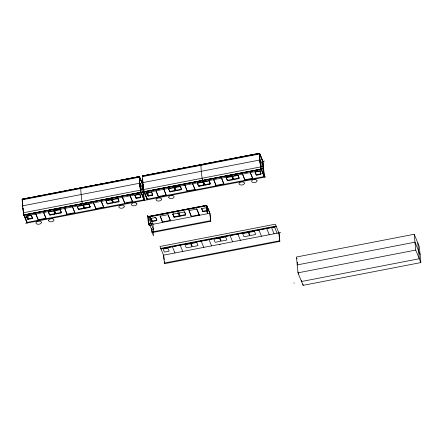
<?xml version="1.0" encoding="UTF-8"?>
<svg xmlns="http://www.w3.org/2000/svg" width="443" height="443" viewBox="0 0 443 443"><rect width="100%" height="100%" fill="white"/><g stroke="black" fill="none" stroke-linecap="round" stroke-linejoin="round"><path stroke-width="0.66" d="M259.454 153.638A2.459 0.343 79.1 0 0 259.46 153.998L142.308 176.635A2.459 0.343 79.1 0 1 142.308 176.275L142.314 176.181A2.459 0.343 79.1 0 1 142.48 175.921L259.67 153.317A2.459 0.343 79.1 0 0 259.465 153.544L259.399 153.649A2.459 0.343 79.1 0 0 259.399 154.009L259.443 154.934A36.553 5.122 79.1 0 0 260.451 165.721M259.676 153.793L262.738 161.269L259.676 153.793L259.626 155.288A36.016 5.05 79.1 0 0 260.622 165.92L261.06 168.6L264.128 176.07L260.711 167.509M259.642 153.81L259.465 154.391M22.371 199.649L22.322 201.144A36.016 5.05 79.1 0 0 22.377 202.086M139.401 177.034L142.585 184.482L139.523 177.012L139.351 178.529A36.016 5.05 79.1 0 0 139.628 182.472M150.526 218.504L150.548 218.499A0.62 0.349 -5.4 0 0 150.138 218.936L151.152 221.406A0.62 0.349 -5.4 0 0 151.811 221.633L151.833 221.627M139.523 177.012L139.473 178.507A36.016 5.05 79.1 0 0 140.47 189.139L140.907 191.819L143.975 199.289L140.653 191.232M22.322 199.14L139.517 176.535L22.322 199.14A2.459 0.343 79.1 0 0 22.156 199.4M142.48 175.921L259.62 153.234M23.064 199.129L31.154 197.561M42.622 195.346L34.526 196.908L35.883 196.703M45.994 194.693L54.09 193.131M55.436 192.871L65.553 190.916M66.904 190.656L72.298 189.61M73.643 189.299L76.971 188.707M84.951 187.167L92.997 185.611M94.342 185.351L104.465 183.396M111.21 182.095L105.811 183.136L109.188 182.533M112.555 181.835L122.672 179.88M124.023 179.62L134.14 177.66M135.492 177.399L139.539 176.619L142.784 184.576L144.268 200.397L140.979 192.456M147.934 174.996L142.546 176.087L145.919 175.439M149.285 174.736L159.402 172.781M160.754 172.521L164.126 171.867M165.472 171.607L175.594 169.652M176.94 169.392L187.057 167.437M198.458 165.233L190.429 166.784L191.786 166.574M199.787 164.979L201.116 164.718L199.793 165.029M201.781 164.591L203.11 164.336M204.439 164.076L207.761 163.434M208.426 163.306L214.501 162.132M217.873 161.485L225.963 159.917M237.431 157.702L227.314 159.657L230.692 159.059M255.644 154.186L238.783 157.442L242.16 156.839M23.064 199.178L24.415 198.918M25.766 198.658L29.138 198.004M37.229 196.437L40.601 195.789M46 194.748L47.346 194.483M48.697 194.222L52.069 193.574M55.441 192.921L58.814 192.268M60.165 192.007L63.537 191.359M66.91 190.706L70.282 190.053M73.654 189.399L74.983 189.144M84.956 187.217L86.285 186.963M90.976 186.054L88.268 186.475M94.348 185.401L97.72 184.753M99.071 184.493L102.444 183.839M112.561 181.885L113.912 181.624M115.258 181.364L120.657 180.318M124.029 179.67L125.375 179.409M126.726 179.149L132.125 178.103M135.497 177.455L136.843 177.189M138.194 176.929L139.539 176.668M149.291 174.786L150.642 174.525M151.988 174.265L157.387 173.224M160.759 172.571L162.105 172.31M165.477 171.657L168.849 171.009M170.201 170.743L173.573 170.095M176.945 169.442L180.318 168.789M181.669 168.528L185.041 167.88M193.796 166.153L196.465 165.671M204.444 164.131L207.767 163.489M209.107 163.229L212.479 162.575M217.878 161.534L219.224 161.274M220.575 161.014L223.948 160.36M232.043 158.799L235.416 158.145M243.506 156.578L246.878 155.93M248.23 155.67L253.623 154.624M258.347 153.715L256.995 153.976L259.692 153.4L262.937 161.357L264.421 177.178L261.132 169.243L143.981 191.88L147.27 199.815L147.148 198.497M22.571 205.851L139.722 183.214L140.575 185.606M142.724 182.632L259.875 159.995L259.875 160.311A36.016 5.05 79.1 0 0 260.096 162.498M22.693 206.139L22.809 206.117A36.016 5.05 79.1 0 1 22.56 203.032M262.937 161.357L264.443 161.069M143.061 189.554L141.378 189.881L140.603 187.987M261.531 166.662L263.214 166.335M139.346 178.141A36.553 5.122 79.1 0 0 140.359 188.928L140.514 190.136L23.368 212.773A2.459 0.343 79.1 0 0 23.446 213.316L23.479 213.504A2.459 0.343 79.1 0 0 23.806 214.96L140.957 192.323A2.459 0.343 79.1 0 1 140.63 190.867M143.958 191.741L261.11 169.104L143.958 191.741A2.459 0.343 79.1 0 1 143.632 190.291L143.659 190.091A2.459 0.343 79.1 0 1 143.521 189.554L260.672 166.917M26.824 221.926L23.756 214.456L23.44 211.748M140.625 191.105L140.625 190.335M143.748 190.501L143.593 188.535A36.016 5.05 79.1 0 1 143.449 187.367M23.756 214.456L26.685 221.284M143.803 190.756L146.843 198.065M23.806 214.96L140.957 192.323M142.159 192.101L143.277 191.885L143.526 192.489M262.311 168.888L263.435 168.672L263.679 169.27M144.03 191.963L261.176 169.27M24.326 216.228L141.478 193.591M144.479 193.01L261.63 170.372M31.425 215.68A0.62 0.349 -5.4 0 0 30.689 215.464L27.084 216.156A0.62 0.349 -5.4 0 0 26.619 216.61L27.632 219.075A0.62 0.349 -5.4 0 0 28.369 219.296L31.974 218.598A0.62 0.349 -5.4 0 0 32.439 218.15L31.381 215.171L32.439 218.15M48.486 212.38A0.62 0.349 -5.4 0 1 48.952 211.931L53.398 211.073A0.62 0.349 -5.4 0 1 54.135 211.289L55.148 213.759A0.62 0.349 -5.4 0 1 54.683 214.213L50.236 215.071A0.62 0.349 -5.4 0 1 49.5 214.849L48.442 211.876L49.5 214.849M83.915 205.175L88.362 204.317A0.62 0.349 -5.4 0 1 89.098 204.533L90.112 207.003A0.62 0.349 -5.4 0 1 89.647 207.451L85.206 208.315A0.62 0.349 -5.4 0 1 84.463 208.094L83.456 205.624A0.62 0.349 -5.4 0 1 83.915 205.175L83.871 204.672M106.165 201.238A0.62 0.349 -5.4 0 1 106.625 200.79L111.071 199.931A0.62 0.349 -5.4 0 1 111.808 200.147L112.821 202.617A0.62 0.349 -5.4 0 1 112.356 203.066L107.915 203.924A0.62 0.349 -5.4 0 1 107.173 203.708L106.115 200.729A0.62 0.349 -5.4 0 1 106.193 200.463M139.805 194.737A0.62 0.349 -5.4 0 0 139.069 194.521L135.464 195.213A0.62 0.349 -5.4 0 0 134.999 195.668L136.012 198.137A0.62 0.349 -5.4 0 0 136.749 198.353L140.353 197.656A0.62 0.349 -5.4 0 0 140.819 197.207L139.755 194.228L140.819 197.207M175.234 187.533L179.681 186.669A0.62 0.349 -5.4 0 1 180.417 186.891L181.431 189.36A0.62 0.349 -5.4 0 1 180.965 189.809L176.519 190.667A0.62 0.349 -5.4 0 1 175.782 190.451L174.769 187.982A0.62 0.349 -5.4 0 1 175.234 187.533L175.184 187.024M197.478 183.59A0.62 0.349 -5.4 0 1 197.943 183.142L202.39 182.283A0.62 0.349 -5.4 0 1 203.127 182.499L204.14 184.969A0.62 0.349 -5.4 0 1 203.675 185.418L199.228 186.281A0.62 0.349 -5.4 0 1 198.492 186.06L197.434 183.086L198.492 186.06M232.442 176.835A0.62 0.349 -5.4 0 1 232.907 176.386L237.354 175.528A0.62 0.349 -5.4 0 1 238.09 175.744L239.104 178.213A0.62 0.349 -5.4 0 1 238.639 178.662L234.192 179.52A0.62 0.349 -5.4 0 1 233.455 179.304L232.398 176.331A0.62 0.349 -5.4 0 1 232.437 176.104M255.151 172.449A0.62 0.349 -5.4 0 1 255.617 172L259.221 171.303A0.62 0.349 -5.4 0 1 259.958 171.519L260.971 173.988A0.62 0.349 -5.4 0 1 260.506 174.437L256.901 175.135A0.62 0.349 -5.4 0 1 256.165 174.919L255.107 171.939A0.62 0.349 -5.4 0 1 255.185 171.674M142.463 184.509L142.939 189.576L140.353 183.275L140.791 187.937L143.499 194.222M262.621 161.291L263.098 166.358L260.506 160.056L260.944 164.718L263.651 171.004M26.569 215.962A0.62 0.349 -5.4 0 0 26.574 216.101L27.588 218.571A0.62 0.349 -5.4 0 0 28.324 218.787L31.929 218.089A0.62 0.349 -5.4 0 0 32.389 217.64M49.455 214.346A0.62 0.349 -5.4 0 0 50.192 214.562L54.639 213.703A0.62 0.349 -5.4 0 0 55.098 213.255L54.09 210.785A0.62 0.349 -5.4 0 0 53.941 210.635M55.58 213.161A0.62 0.349 -5.4 0 0 56.316 213.376L60.763 212.518A0.62 0.349 -5.4 0 0 61.228 212.07L60.215 209.6L61.278 212.574A0.62 0.349 -5.4 0 1 60.813 213.028L56.366 213.886A0.62 0.349 -5.4 0 1 55.63 213.67L54.567 210.691L55.63 213.67M77.276 206.305L78.289 208.775A0.62 0.349 -5.4 0 0 79.026 208.991L83.472 208.132A0.62 0.349 -5.4 0 0 83.937 207.678L82.924 205.214L83.987 208.188A0.62 0.349 -5.4 0 1 83.522 208.636L79.076 209.495A0.62 0.349 -5.4 0 1 78.339 209.279L77.326 206.809A0.62 0.349 -5.4 0 1 77.791 206.36L82.237 205.502A0.62 0.349 -5.4 0 1 82.974 205.718M83.406 205.12L84.419 207.59A0.62 0.349 -5.4 0 0 85.156 207.806L89.602 206.947A0.62 0.349 -5.4 0 0 90.067 206.499L89.054 204.029L89.098 204.533M106.115 200.729L107.128 203.199A0.62 0.349 -5.4 0 0 107.865 203.42L112.312 202.556A0.62 0.349 -5.4 0 0 112.777 202.108L112.013 200.258M113.253 202.014A0.62 0.349 -5.4 0 0 113.995 202.235L118.436 201.377A0.62 0.349 -5.4 0 0 118.901 200.923L117.888 198.453L118.951 201.432A0.62 0.349 -5.4 0 1 118.486 201.881L114.039 202.739A0.62 0.349 -5.4 0 1 113.303 202.523L112.245 199.549L113.303 202.523M134.999 195.668L134.954 195.158L135.962 197.628A0.62 0.349 -5.4 0 0 136.704 197.844L140.309 197.146A0.62 0.349 -5.4 0 0 140.769 196.698M147.74 195.352A0.62 0.349 -5.4 0 0 148.477 195.568L152.082 194.876A0.62 0.349 -5.4 0 0 152.547 194.422L151.534 191.952L152.591 194.931A0.62 0.349 -5.4 0 1 152.132 195.38L148.527 196.077A0.62 0.349 -5.4 0 1 147.785 195.861L146.727 192.882L147.785 195.861M168.606 188.474A0.62 0.349 -5.4 0 0 168.595 188.657L169.608 191.127A0.62 0.349 -5.4 0 0 170.345 191.343L174.791 190.484A0.62 0.349 -5.4 0 0 175.212 190.263M174.725 187.472L175.738 189.942A0.62 0.349 -5.4 0 0 176.475 190.158L180.921 189.299A0.62 0.349 -5.4 0 0 181.381 188.851L180.367 186.381A0.62 0.349 -5.4 0 0 180.273 186.265M198.447 185.556A0.62 0.349 -5.4 0 0 199.184 185.772L203.63 184.914A0.62 0.349 -5.4 0 0 204.107 184.509M209.207 180.81L210.27 183.784A0.62 0.349 -5.4 0 1 209.805 184.238L205.358 185.096A0.62 0.349 -5.4 0 1 204.622 184.875L203.559 181.901L204.572 184.371A0.62 0.349 -5.4 0 0 205.308 184.587L209.755 183.729A0.62 0.349 -5.4 0 0 210.209 183.463M227.281 179.98A0.62 0.349 -5.4 0 0 228.018 180.201L232.464 179.343A0.62 0.349 -5.4 0 0 232.929 178.889L231.916 176.419L232.974 179.398A0.62 0.349 -5.4 0 1 232.514 179.847L228.067 180.705A0.62 0.349 -5.4 0 1 227.331 180.489L226.268 177.516L227.331 180.489M232.398 176.331L233.411 178.8A0.62 0.349 -5.4 0 0 234.148 179.016L238.594 178.158A0.62 0.349 -5.4 0 0 239.065 177.842M255.107 171.939L256.12 174.409A0.62 0.349 -5.4 0 0 256.857 174.625L260.462 173.933A0.62 0.349 -5.4 0 0 260.927 173.479L259.914 171.015L259.958 171.519M168.595 188.657L169.652 191.636A0.62 0.349 -5.4 0 0 170.394 191.852L174.841 190.994A0.62 0.349 -5.4 0 0 175.301 190.54L174.498 188.186M38.236 219.722L38.286 220.226L35.695 213.515L38.236 219.722L46.05 218.211L46.094 218.72L43.552 212.513M67.076 214.152L67.12 214.656L64.528 207.944L67.076 214.152L74.884 212.64L74.933 213.149L72.342 206.432L74.629 212.02M93.368 202.373L95.909 208.575L103.723 207.069L103.767 207.573L101.225 201.371M124.749 203.005L124.799 203.514L122.202 196.797L124.749 203.005L132.557 201.499L132.607 202.002L130.059 195.795M143.914 191.238L147.098 198.685M156.102 190.916L158.389 196.504L166.203 194.998L166.247 195.501L163.655 188.79L166.203 194.998M187.228 190.933L187.278 191.437L184.681 184.725L187.228 190.933L195.036 189.421L195.086 189.931L192.539 183.723M216.068 185.362L216.112 185.866L213.52 179.155L216.068 185.362L223.876 183.851L223.925 184.36L221.328 177.643L223.876 183.851M242.36 173.584L244.901 179.786L252.715 178.28L252.759 178.784L250.217 172.582M25.616 223.327L265.922 176.89M149.341 225.697L149.119 223.361L150.803 223.039L151.019 225.371L149.341 225.697L148.366 223.327L147.624 215.414L148.117 216.616L206.737 205.331M206.067 205.463L148.123 216.549M150.21 216.394L155.604 215.298M156.955 215.088L160.322 214.39M161.678 214.179L167.066 213.083M168.423 212.873L171.79 212.169M173.147 211.964L178.535 210.868M179.891 210.658L190.003 208.653M191.354 208.443L199.439 206.776M200.109 206.698L206.765 205.463L210.004 213.371L210.746 221.284L152.171 232.603L151.927 229.967M148.167 217.125L206.743 205.807L209.805 213.277L210.746 221.284M148.638 217.884L150.653 217.496M156.8 220.309L155.786 217.845A0.62 0.349 -5.4 0 0 155.05 217.624L151.445 218.321A0.62 0.349 -5.4 0 0 150.98 218.77L151.993 221.24A0.62 0.349 -5.4 0 0 152.73 221.456L156.335 220.764A0.62 0.349 -5.4 0 0 156.8 220.309L156.756 219.806A0.62 0.349 -5.4 0 1 156.29 220.254L152.685 220.952A0.62 0.349 -5.4 0 1 151.949 220.736L150.936 218.266L150.98 218.77M172.848 214.545A0.62 0.349 -5.4 0 1 173.313 214.096L177.759 213.238A0.62 0.349 -5.4 0 1 178.496 213.454L179.509 215.924A0.62 0.349 -5.4 0 1 179.044 216.372L174.603 217.231A0.62 0.349 -5.4 0 1 173.861 217.015L172.803 214.041L173.861 217.015M173.817 216.505A0.62 0.349 -5.4 0 0 174.553 216.727L179 215.868A0.62 0.349 -5.4 0 0 179.465 215.414L178.451 212.95L178.496 213.454M179.941 215.326A0.62 0.349 -5.4 0 0 180.683 215.542L185.124 214.683A0.62 0.349 -5.4 0 0 185.589 214.235L184.576 211.765L185.639 214.739A0.62 0.349 -5.4 0 1 185.174 215.187L180.727 216.051A0.62 0.349 -5.4 0 1 179.991 215.83L178.928 212.856L179.991 215.83M208.299 209.844L208.348 210.353A0.62 0.349 -5.4 0 1 207.883 210.802L203.437 211.66A0.62 0.349 -5.4 0 1 202.7 211.444L201.637 208.465L202.65 210.934A0.62 0.349 -5.4 0 0 203.392 211.156L207.833 210.292A0.62 0.349 -5.4 0 0 208.299 209.844L207.285 207.374A0.62 0.349 -5.4 0 0 207.08 207.197M153.2 223.704L151.185 224.092L148.184 216.732M162.598 221.888L170.411 220.376L170.455 220.885L167.914 214.678L160.1 216.184L162.647 222.392L160.056 215.68M191.437 216.311L199.245 214.805L199.295 215.309L196.747 209.107L188.939 210.613L191.481 216.821L188.89 210.109M149.85 216.799L152.913 224.274L209.805 213.277M151.589 228.427L151.927 231.999L210.503 220.68M160.748 248.385L276.094 226.091M160.925 248.816L276.271 226.528M160.981 248.949L276.327 226.661M280.635 232.525L163.528 255.157L164.514 263.668L279.86 241.38L279.118 233.467L275.313 224.191L159.967 246.48L163.772 255.755M164.264 263.064L279.616 240.776L279.86 241.38M414.238 234.258L296.483 257.012L297.967 272.833L303.101 285.342L420.85 262.588L419.366 246.773L414.238 234.258L415.717 250.079L420.85 262.588M297.225 264.92L414.98 242.171L420.108 254.681M297.967 272.833L415.717 250.079M27.405 218.964L26.392 216.455M259.875 160.311L260.728 162.387M274.527 227.01L277.069 233.212M250.422 172.692L252.715 178.28M271.52 227.591L274.067 233.793M266.481 227.951L269.261 234.724M242.404 174.088L244.951 180.295L244.901 179.786M238.295 175.854L239.104 178.213M258.673 229.457L261.453 236.235M237.647 233.522L240.422 240.294M209.461 181.425L210.22 183.28M229.834 235.034L232.614 241.806M202.933 181.84A0.62 0.349 -5.4 0 1 203.077 181.995L204.14 184.969M207.285 207.374L208.348 210.353M219.756 244.292L220.005 244.89M192.749 183.839L195.036 189.421M196.703 208.598L199.245 214.805M208.808 239.093L211.588 245.871M201 240.604L203.774 247.377M174.243 187.566L175.301 190.54M168.119 214.789L170.411 220.376M179.974 244.669L182.749 251.441M155.892 190.806L158.439 197.013L158.389 196.504M172.161 246.175L174.941 252.947M146.805 193.862L147.574 195.74M155.991 217.95L156.501 219.185M150.803 223.039L153.389 229.341L151.705 229.668L149.119 223.361M151.927 231.999L153.499 235.837L153.128 231.883M130.015 195.291L132.557 201.499M101.43 201.482L103.723 207.069M93.412 202.877L95.959 209.085L95.909 208.575M43.757 212.629L46.05 218.211M22.327 199.073L22.366 199.173A2.459 0.343 79.1 0 0 22.216 199.389L22.15 199.494A2.459 0.343 79.1 0 0 22.156 199.854L139.307 177.217A2.459 0.343 79.1 0 1 139.301 176.857L139.307 176.763A2.459 0.343 79.1 0 1 139.473 176.502L139.467 176.452M27.117 223.034L23.828 215.093L141.024 192.489L23.872 215.126M144.03 191.215L143.92 190.734M23.695 213.57L23.595 212.95M140.569 190.883L140.597 190.678A2.459 0.343 79.1 0 1 140.514 190.136M143.632 189.754L143.421 188.336A36.553 5.122 79.1 0 1 142.413 177.549L142.369 176.624A2.459 0.343 79.1 0 1 142.369 176.264L142.375 176.17A2.459 0.343 79.1 0 1 142.535 175.91M143.36 188.347L143.521 189.554M140.503 190.357L140.298 188.939A36.553 5.122 79.1 0 1 139.29 178.152L139.246 177.228A2.459 0.343 79.1 0 1 139.24 176.868L139.246 176.774A2.459 0.343 79.1 0 1 139.412 176.513M23.473 212.972L23.269 211.555A36.553 5.122 79.1 0 1 22.261 200.762M23.208 211.566L23.368 212.773A2.459 0.343 79.1 0 0 23.507 213.304L23.54 213.493A2.459 0.343 79.1 0 0 23.867 214.949M417.793 242.936L419.277 258.756L301.528 281.51L301.395 280.131M302.973 284.024L303.101 285.342M296.971 258.164L297.026 258.718M297.347 262.167L297.474 263.485M298.277 272.057L298.46 274.034M294.019 282.789L294.063 283.293M278.874 232.868L279.616 240.776M262.693 160.759L264.178 176.58L147.026 199.217L146.976 198.708M263.53 171.026L264.006 176.098M260.927 173.479L260.971 173.988M260.462 173.933L260.506 174.437M256.857 174.625L256.901 175.135M256.12 174.409L256.165 174.919M255.572 171.491L255.617 172M238.594 178.158L238.639 178.662M238.046 175.24L238.09 175.744M237.304 175.018L237.354 175.528M234.148 179.016L234.192 179.52M233.411 178.8L233.455 179.304M232.863 175.882L232.907 176.386M232.929 178.889L232.974 179.398M232.464 179.343L232.514 179.847M228.018 180.201L228.067 180.705M209.755 183.729L209.805 184.238M207.833 210.292L207.883 210.802M205.308 184.587L205.358 185.096M206.687 205.247L207.435 213.21L206.942 212.009A36.553 5.122 79.1 0 1 206.571 206.936L206.527 206.012A2.459 0.343 79.1 0 1 206.521 205.652L206.527 205.558A2.459 0.343 79.1 0 1 206.693 205.297M204.572 184.371L204.622 184.875M203.63 184.914L203.675 185.418M203.077 181.995L203.127 182.499M201.1 165.112L201.1 164.635A2.459 0.343 79.1 0 0 200.889 164.862L200.884 164.957A2.459 0.343 79.1 0 0 200.884 165.317L200.928 166.241A36.553 5.122 79.1 0 0 201.936 177.028L202.097 178.236A2.459 0.343 79.1 0 0 202.174 178.784L202.207 178.972A2.459 0.343 79.1 0 0 202.534 180.423L202.484 179.919M202.34 181.774L202.39 182.283M203.392 211.156L203.437 211.66M202.65 210.934L202.7 211.444M199.184 185.772L199.228 186.281M197.894 182.638L197.943 183.142M185.589 214.235L185.639 214.739M185.124 214.683L185.174 215.187M181.381 188.851L181.431 189.36M180.921 189.299L180.965 189.809M180.367 186.381L180.417 186.891M179.631 186.165L179.681 186.669M180.683 215.542L180.727 216.051M179.465 215.414L179.509 215.924M179 215.868L179.044 216.372M176.475 190.158L176.519 190.667M175.738 189.942L175.782 190.451M177.709 212.729L177.759 213.238M174.791 190.484L174.841 190.994M174.553 216.727L174.603 217.231M173.268 213.587L173.313 214.096M170.345 191.343L170.394 191.852M169.608 191.127L169.652 191.636M163.832 256.414L164.143 259.709M164.325 261.691L164.514 263.668M156.29 220.254L156.335 220.764M155.006 217.12L155.05 217.624M152.547 194.422L152.591 194.931M152.082 194.876L152.132 195.38M152.685 220.952L152.73 221.456M152.913 224.274L153.61 231.678M151.949 220.736L151.993 221.24M151.107 220.896L151.152 221.406M148.477 195.568L148.527 196.077M148.184 193.314L148.422 195.85M150.094 218.427L150.138 218.936M148.117 216.566L148.859 224.529M142.541 183.978L144.019 199.799L26.868 222.436L26.702 220.658M143.377 194.244L143.853 199.311M140.309 197.146L140.353 197.656M139.019 194.012L139.069 194.521M136.704 197.844L136.749 198.353M135.962 197.628L136.012 198.137M118.901 200.923L118.951 201.432M118.436 201.377L118.486 201.881M113.995 202.235L114.039 202.739M112.777 202.108L112.821 202.617M112.312 202.556L112.356 203.066M111.763 199.638L111.808 200.147M111.027 199.422L111.071 199.931M107.865 203.42L107.915 203.924M107.128 203.199L107.173 203.708M106.58 200.28L106.625 200.79M90.067 206.499L90.112 207.003M89.602 206.947L89.647 207.451M88.318 203.808L88.362 204.317M85.156 207.806L85.206 208.315M84.419 207.59L84.463 208.094M83.472 208.132L83.522 208.636M80.892 187.771L80.897 187.821A2.459 0.343 79.1 0 0 80.731 188.081L80.726 188.175A2.459 0.343 79.1 0 0 80.731 188.535L80.776 189.46A36.553 5.122 79.1 0 0 81.783 200.247L81.944 201.454A2.459 0.343 79.1 0 0 82.021 201.997L82.055 202.185A2.459 0.343 79.1 0 0 82.381 203.642M82.332 203.138L82.387 203.691M79.026 208.991L79.076 209.495M78.289 208.775L78.339 209.279M61.228 212.07L61.278 212.574M60.763 212.518L60.813 213.028M56.316 213.376L56.366 213.886M55.098 213.255L55.148 213.759M54.639 213.703L54.683 214.213M54.09 210.785L54.135 211.289M53.348 210.569L53.398 211.073M50.192 214.562L50.236 215.071M48.907 211.427L48.952 211.931M31.929 218.089L31.974 218.598M30.639 214.955L30.689 215.464M28.324 218.787L28.369 219.296M27.92 215.364L28.269 219.069M27.588 218.571L27.632 219.075M26.574 216.101L26.619 216.61M259.46 153.998L259.509 155.31A36.016 5.05 79.1 0 0 259.698 158.223M22.2 200.779L22.216 199.843A2.459 0.343 79.1 0 1 22.211 199.483M143.31 186.215A36.016 5.05 79.1 0 1 143.072 183.983M142.873 181.846A36.016 5.05 79.1 0 1 142.652 178.845M259.504 154.923A36.553 5.122 79.1 0 0 260.512 165.71L260.611 166.928A2.459 0.343 79.1 0 0 260.689 167.476L260.722 167.664A2.459 0.343 79.1 0 0 261.049 169.115M259.404 153.555A2.459 0.343 79.1 0 1 259.565 153.295M260.506 165.942A36.016 5.05 79.1 0 1 260.357 164.774M203.608 182.411A0.62 0.349 -5.4 0 1 204.073 181.957L208.515 181.098A0.62 0.349 -5.4 0 1 209.257 181.32M226.318 178.02A0.62 0.349 -5.4 0 1 226.783 177.571L231.224 176.713A0.62 0.349 -5.4 0 1 231.966 176.929M146.777 193.392A0.62 0.349 -5.4 0 1 147.237 192.943L150.841 192.245A0.62 0.349 -5.4 0 1 151.578 192.461M144.019 191.73A2.459 0.343 79.1 0 1 143.693 190.28M143.659 190.091A2.459 0.343 79.1 0 1 143.582 189.543M168.645 189.167A0.62 0.349 -5.4 0 1 169.104 188.712L173.551 187.854A0.62 0.349 -5.4 0 1 174.287 188.076M143.471 188.557A36.016 5.05 79.1 0 1 142.951 184.006M142.845 182.926A36.016 5.05 79.1 0 1 142.53 178.867M140.348 189.161A36.016 5.05 79.1 0 1 140.204 187.993M140.066 186.841A36.016 5.05 79.1 0 1 139.827 184.609M117.938 198.962A0.62 0.349 -5.4 0 0 117.201 198.746L112.755 199.605A0.62 0.349 -5.4 0 0 112.289 200.053M54.616 211.2A0.62 0.349 -5.4 0 1 55.082 210.746L59.528 209.888A0.62 0.349 -5.4 0 1 60.265 210.109M23.174 210.608A36.016 5.05 79.1 0 1 22.914 208.326M22.798 207.224A36.016 5.05 79.1 0 1 22.438 203.055M23.158 209.434A36.016 5.05 79.1 0 1 23.03 208.304M178.978 213.36A0.62 0.349 -5.4 0 1 179.443 212.911L183.889 212.053A0.62 0.349 -5.4 0 1 184.626 212.269M207.335 207.883A0.62 0.349 -5.4 0 0 206.599 207.667L202.152 208.526A0.62 0.349 -5.4 0 0 201.687 208.974M80.964 187.937L78.3 188.452L80.964 187.937M57.983 208.786L53.957 209.567L54.207 210.165L58.232 209.389L57.983 208.786M111.132 198.519L107.106 199.295L107.35 199.898L111.376 199.117L111.132 198.519M178.136 185.573L174.11 186.348L174.359 186.952L178.385 186.171L178.136 185.573M231.285 175.301L227.259 176.081L227.508 176.679L231.528 175.904L231.285 175.301M167.343 248.185L163.738 248.877A0.62 0.349 -5.4 0 0 163.273 249.331L164.287 251.796A0.62 0.349 -5.4 0 0 165.023 252.017L168.628 251.319A0.62 0.349 -5.4 0 0 169.093 250.871L168.08 248.401A0.62 0.349 -5.4 0 0 167.343 248.185M190.053 243.794L185.606 244.652A0.62 0.349 -5.4 0 0 185.141 245.101L186.154 247.571A0.62 0.349 -5.4 0 0 186.896 247.792L191.337 246.928A0.62 0.349 -5.4 0 0 191.802 246.48L190.789 244.01A0.62 0.349 -5.4 0 0 190.053 243.794M196.183 242.609L191.736 243.467A0.62 0.349 -5.4 0 0 191.271 243.921L192.284 246.386A0.62 0.349 -5.4 0 0 193.021 246.607L197.467 245.749A0.62 0.349 -5.4 0 0 197.932 245.295L196.919 242.83A0.62 0.349 -5.4 0 0 196.183 242.609M218.892 238.223L214.445 239.082A0.62 0.349 -5.4 0 0 213.98 239.53L214.993 242A0.62 0.349 -5.4 0 0 215.73 242.216L220.177 241.357A0.62 0.349 -5.4 0 0 220.642 240.909L219.628 238.439A0.62 0.349 -5.4 0 0 218.892 238.223M225.016 237.038L220.57 237.897A0.62 0.349 -5.4 0 0 220.11 238.345L221.123 240.815A0.62 0.349 -5.4 0 0 221.86 241.031L226.307 240.172A0.62 0.349 -5.4 0 0 226.766 239.724L225.753 237.254A0.62 0.349 -5.4 0 0 225.016 237.038M247.726 232.653L243.279 233.511A0.62 0.349 -5.4 0 0 242.819 233.959L243.827 236.429A0.62 0.349 -5.4 0 0 244.569 236.645L249.016 235.787A0.62 0.349 -5.4 0 0 249.475 235.338L248.462 232.868A0.62 0.349 -5.4 0 0 247.726 232.653M253.856 231.467L249.409 232.326A0.62 0.349 -5.4 0 0 248.944 232.774L249.957 235.244A0.62 0.349 -5.4 0 0 250.694 235.46L255.14 234.602A0.62 0.349 -5.4 0 0 255.605 234.153L254.592 231.683A0.62 0.349 -5.4 0 0 253.856 231.467M256.973 180.528L256.874 180.34A2.719 1.539 -5.4 0 0 253.728 179.57A2.719 1.539 -5.4 0 0 251.635 181.353L251.69 181.547A2.719 1.539 -5.4 0 0 254.935 182.505A2.719 1.539 -5.4 0 0 256.973 180.528M244.359 182.965L244.259 182.776A2.719 1.539 -5.4 0 0 239.707 182.566A2.719 1.539 -5.4 0 0 241.031 185.013A2.719 1.539 -5.4 0 0 244.359 182.965M161.451 198.985L161.352 198.796A2.719 1.539 -5.4 0 0 158.206 198.027A2.719 1.539 -5.4 0 0 156.113 199.81L156.169 200.009A2.719 1.539 -5.4 0 0 159.414 200.967A2.719 1.539 -5.4 0 0 161.451 198.985M136.821 203.747L136.721 203.559A2.719 1.539 -5.4 0 0 133.576 202.789A2.719 1.539 -5.4 0 0 131.477 204.572L131.532 204.766A2.719 1.539 -5.4 0 0 134.783 205.724A2.719 1.539 -5.4 0 0 136.821 203.747M124.206 206.183L124.106 205.995A2.719 1.539 -5.4 0 0 119.555 205.785A2.719 1.539 -5.4 0 0 120.878 208.232A2.719 1.539 -5.4 0 0 124.206 206.183M41.299 222.203L41.199 222.015A2.719 1.539 -5.4 0 0 38.054 221.245A2.719 1.539 -5.4 0 0 35.955 223.028L36.01 223.222A2.719 1.539 -5.4 0 0 39.255 224.18A2.719 1.539 -5.4 0 0 41.299 222.203M168.783 197.567L168.728 197.373A2.719 1.539 -5.4 0 1 172.449 195.562A2.719 1.539 -5.4 0 1 173.18 198.126A2.719 1.539 -5.4 0 1 168.783 197.567M48.63 220.786L48.575 220.592A2.719 1.539 -5.4 0 1 52.296 218.781A2.719 1.539 -5.4 0 1 53.027 221.345A2.719 1.539 -5.4 0 1 48.63 220.786"/></g></svg>
